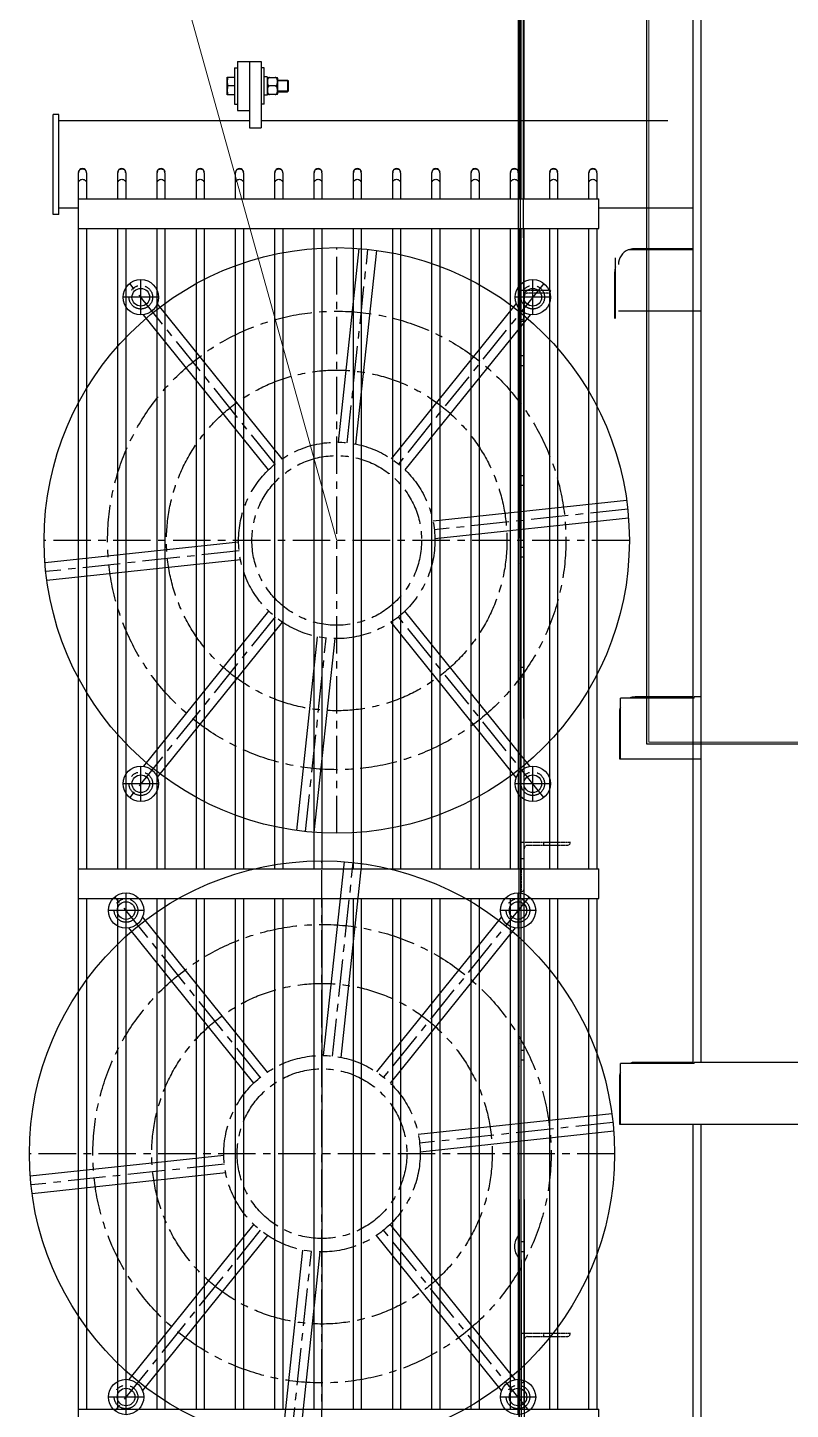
# Model space of a CAD drawing. Extents: x 54056 to 359947, y -41534 to 373650.
# Drawn here: x 82760 to 83537, y -26727 to -25321 of the extents above; entities that cross this region are included whole.
import ezdxf

# ---------------------------------------------------------------- set-up
doc = ezdxf.new("R2010")
doc.units = 0
doc.header["$LTSCALE"] = 3
doc.header["$MEASUREMENT"] = 0
for name, pattern in [('CENTER', [50.8, 31.75, -6.35, 6.35, -6.35]), ('CENTERX2', [20.32, 12.7, -2.54, 2.54, -2.54]), ('HIDDEN', [0.2, 0.1, -0.1])]:
    doc.linetypes.add(name, pattern=pattern)
doc.layers.get('0').update_dxf_attribs({"linetype": 'CONTINUOUS', "lineweight": 30})
for name, color, linetype, lineweight in [('02', 1, 'CONTINUOUS', 18), ('2粗实线', 7, 'CONTINUOUS', 25), ('DIM', 4, 'CONTINUOUS', 20)]:
    doc.layers.add(name, color=color, linetype=linetype, lineweight=lineweight)
for name, color, linetype in [('02___PRT_ALL_AXES', 7, 'CONTINUOUS'), ('1', 6, 'CENTER'), ('DEFAULT_2', 8, 'HIDDEN'), ('ROUNDS', 7, 'CONTINUOUS')]:
    doc.layers.add(name, color=color, linetype=linetype)

# ---------------------------------------------------------------- blocks, each defined once
blk = doc.blocks.new('风机侧视图')
at = {"layer": '1', "color": 1, "linetype": 'CENTERX2', "lineweight": 25}
for p, q in [((-32377.5, -55769.7), (-32377.5, -55173.6)), ((-32366.8, -55372.2), (-32345.7, -55175.3)), ((-32440.3, -55393.8), (-32588.4, -55210)), ((-32577.1, -55242), (-32577.1, -55206)), ((-32166.5, -55210), (-32314.7, -55393.8)), ((-32177.8, -55242), (-32177.8, -55206)), ((-32559.1, -55224), (-32595.1, -55224)), ((-32159.8, -55224), (-32195.8, -55224)), ((-32081.1, -55439.8), (-32278.1, -55460.9)), ((-32079.4, -55471.6), (-32675.5, -55471.6)), ((-32476.9, -55482.3), (-32673.8, -55503.4)), ((-32440.3, -55549.5), (-32588.4, -55733.3)), ((-32166.5, -55733.3), (-32314.7, -55549.5)), ((-32409.3, -55768), (-32388.2, -55571)), ((-32577.1, -55737.3), (-32577.1, -55701.3)), ((-32177.8, -55737.3), (-32177.8, -55701.3)), ((-32559.1, -55719.3), (-32595.1, -55719.3)), ((-32159.8, -55719.3), (-32195.8, -55719.3))]:
    blk.add_line(p, q, dxfattribs=at)
for centre, radius in [((-32577.1, -55224), 12), ((-32177.8, -55224), 12), ((-32377.5, -55471.6), 233.4), ((-32377.5, -55471.6), 173.4), ((-32377.5, -55471.6), 100), ((-32377.5, -55471.6), 86.4), ((-32577.1, -55719.3), 12), ((-32177.8, -55719.3), 12)]:
    blk.add_circle(centre, radius, dxfattribs=at)
at = {"layer": '2粗实线'}
for p, q in [((-32375.8, -55371.6), (-32354.7, -55174.4)), ((-32358, -55373.5), (-32336.8, -55176.3)), ((-32447, -55399.7), (-32574.4, -55241.8)), ((-32433, -55388.5), (-32560.4, -55230.5)), ((-32194.6, -55230.5), (-32322, -55388.4)), ((-32180.6, -55241.8), (-32308, -55399.7)), ((-32082.2, -55430.9), (-32279.4, -55452.1)), ((-32080.3, -55448.8), (-32277.5, -55469.9)), ((-32477.5, -55473.3), (-32674.7, -55494.5)), ((-32475.6, -55491.2), (-32672.7, -55512.3)), ((-32447, -55543.5), (-32574.4, -55701.5)), ((-32180.7, -55701.5), (-32308, -55543.5)), ((-32433, -55554.8), (-32560.4, -55712.7)), ((-32194.6, -55712.8), (-32322, -55554.8)), ((-32418.2, -55766.9), (-32397.1, -55569.7)), ((-32400.4, -55768.8), (-32379.2, -55571.6))]:
    blk.add_line(p, q, dxfattribs=at)
for centre, radius in [((-32377.5, -55471.6), 298.1), ((-32577.1, -55224), 18), ((-32577.1, -55224), 9), ((-32177.8, -55224), 18), ((-32177.8, -55224), 9), ((-32577.1, -55719.3), 18), ((-32177.8, -55719.3), 18), ((-32577.1, -55719.3), 9), ((-32177.8, -55719.3), 9)]:
    blk.add_circle(centre, radius, dxfattribs=at)
blk = doc.blocks.new('10000风机侧视图')
at = {"color": 4, "linetype": 'Continuous'}
blk.add_blockref('风机侧视图', (0, 0), dxfattribs=at)

msp = doc.modelspace()

# ---------------------------------------------------------------- linework, layer by layer
at = {"color": 7, "linetype": 'Continuous'}
for p, q in [((83438.155, -25447.213), (83438.155, -25037.213)), ((83261.341, -26897.213), (83260.085, -25140.013)), ((83261.341, -26897.213), (83260.085, -25140.013)), ((83261.155, -25495.14), (83261.155, -25140.013)), ((82974.155, -25355.14), (82974.155, -25405.14)), ((82974.155, -25355.14), (82998.155, -25355.14)), ((82986.155, -25355.14), (82986.155, -25422.723)), ((82998.155, -25355.14), (82998.155, -25422.723)), ((83004.255, -25370.94), (83004.255, -25389.34)), ((83004.541, -25371.467), (83014.769, -25371.467)), ((83015.055, -25387.651), (83015.055, -25372.629)), ((83024.955, -25374.14), (83024.955, -25386.14)), ((83026.155, -25375.34), (83024.955, -25374.14)), ((83026.155, -25385.24), (83026.155, -25375.04)), ((83014.769, -25388.813), (83004.541, -25388.813)), ((83012.552, -25380.14), (83006.759, -25380.14)), ((83026.155, -25384.94), (83024.955, -25386.14)), ((82974.155, -25405.14), (82986.155, -25405.14)), ((83261.295, -25401.14), (83261.295, -25482.14)), ((82986.155, -25422.723), (82998.155, -25422.723)), ((83438.155, -26137.213), (83438.155, -25447.213)), ((82812.155, -26783.962), (82812.155, -25468.39)), ((82820.155, -25468.39), (82820.155, -25495.14)), ((82852.155, -25495.14), (82852.155, -25468.39)), ((82860.155, -25468.39), (82860.155, -25495.14)), ((82892.155, -25495.14), (82892.155, -25468.39)), ((82900.155, -25468.39), (82900.155, -25495.14)), ((82932.155, -25495.14), (82932.155, -25468.39)), ((82940.155, -25468.39), (82940.155, -25495.14)), ((82972.155, -25495.14), (82972.155, -25468.39)), ((82980.155, -25468.39), (82980.155, -25495.14)), ((83012.155, -25495.14), (83012.155, -25468.39)), ((83020.155, -25468.39), (83020.155, -25495.14)), ((83052.155, -25495.14), (83052.155, -25468.39)), ((83060.155, -25468.39), (83060.155, -25495.14)), ((83092.155, -25495.14), (83092.155, -25468.39)), ((83100.155, -25468.39), (83100.155, -25495.14)), ((83132.155, -25495.14), (83132.155, -25468.39)), ((83140.155, -25468.39), (83140.155, -25495.14)), ((83172.155, -25495.14), (83172.155, -25468.39)), ((83180.155, -25468.39), (83180.155, -25495.14)), ((83212.155, -25495.14), (83212.155, -25468.39)), ((83220.155, -25468.39), (83220.155, -25495.14)), ((83252.155, -25495.14), (83252.155, -25468.39)), ((83260.155, -25468.39), (83260.155, -25495.14)), ((83292.155, -25495.14), (83292.155, -25468.39)), ((83300.155, -25468.39), (83300.155, -25495.14)), ((83332.155, -25495.14), (83332.155, -25468.39)), ((83340.155, -25468.39), (83340.155, -25495.14)), ((83262.295, -25482.14), (83261.295, -25482.14)), ((82812.155, -25495.14), (83342.155, -25495.14)), ((83342.155, -25525.14), (83342.155, -25495.14)), ((82812.155, -25525.14), (83342.155, -25525.14)), ((82820.155, -25525.14), (82820.155, -25895.14)), ((82852.155, -25895.14), (82852.155, -25525.14)), ((82860.155, -25525.14), (82860.155, -25895.14)), ((82892.155, -25895.14), (82892.155, -25525.14)), ((82900.155, -25525.14), (82900.155, -25895.14)), ((82932.155, -25895.14), (82932.155, -25525.14)), ((82940.155, -25525.14), (82940.155, -25895.14)), ((82972.155, -25895.14), (82972.155, -25525.14)), ((82980.155, -25525.14), (82980.155, -25895.14)), ((83012.155, -25895.14), (83012.155, -25525.14)), ((83020.155, -25525.14), (83020.155, -25895.14)), ((83052.155, -25895.14), (83052.155, -25525.14)), ((83060.155, -25525.14), (83060.155, -25895.14)), ((83092.155, -25895.14), (83092.155, -25525.14)), ((83100.155, -25525.14), (83100.155, -25895.14)), ((83132.155, -25895.14), (83132.155, -25525.14)), ((83140.155, -25525.14), (83140.155, -25895.14)), ((83172.155, -25895.14), (83172.155, -25525.14)), ((83180.155, -25525.14), (83180.155, -25895.14)), ((83212.155, -25895.14), (83212.155, -25525.14)), ((83220.155, -25525.14), (83220.155, -25895.14)), ((83252.155, -25895.14), (83252.155, -25525.14)), ((83260.155, -25525.14), (83260.155, -25895.14)), ((83261.155, -25895.14), (83261.155, -25525.14)), ((83292.155, -25895.14), (83292.155, -25525.14)), ((83300.155, -25525.14), (83300.155, -25895.14)), ((83332.155, -25895.14), (83332.155, -25525.14)), ((83340.155, -25525.14), (83340.155, -25895.14)), ((83437.155, -25545.91), (83378.155, -25545.91)), ((83359.295, -25616.837), (83359.295, -25555.005)), ((83438.155, -25547.078), (83372.155, -25547.078)), ((83358.295, -25569.837), (83358.295, -25616.837)), ((83362.155, -25608.91), (83446.155, -25608.91)), ((82820.155, -25657.213), (82820.155, -26177.213)), ((82852.155, -26177.213), (82852.155, -25657.213)), ((82860.155, -25657.213), (82860.155, -26177.213)), ((82892.155, -26177.213), (82892.155, -25657.213)), ((82900.155, -25657.213), (82900.155, -26177.213)), ((82932.155, -26177.213), (82932.155, -25657.213)), ((82940.155, -25657.213), (82940.155, -26177.213)), ((82972.155, -26177.213), (82972.155, -25657.213)), ((82980.155, -25657.213), (82980.155, -26177.213)), ((83012.155, -26177.213), (83012.155, -25657.213)), ((83020.155, -25657.213), (83020.155, -26177.213)), ((83052.155, -26177.213), (83052.155, -25657.213)), ((83060.155, -25657.213), (83060.155, -26177.213)), ((83092.155, -26177.213), (83092.155, -25657.213)), ((83100.155, -25657.213), (83100.155, -26177.213)), ((83132.155, -26177.213), (83132.155, -25657.213)), ((83140.155, -25657.213), (83140.155, -26177.213)), ((83172.155, -26177.213), (83172.155, -25657.213)), ((83180.155, -25657.213), (83180.155, -26177.213)), ((83212.155, -26177.213), (83212.155, -25657.213)), ((83220.155, -25657.213), (83220.155, -26177.213)), ((83252.155, -26177.213), (83252.155, -25657.213)), ((83260.155, -25657.213), (83260.155, -26177.213)), ((83261.155, -26177.213), (83261.155, -25657.213)), ((83292.155, -26177.213), (83292.155, -25657.213)), ((83300.155, -25657.213), (83300.155, -26177.213)), ((83332.155, -26177.213), (83332.155, -25657.213)), ((83340.155, -25657.213), (83340.155, -26177.213)), ((83364.155, -26065.16), (83364.155, -26003.328)), ((83439.155, -26003.328), (83364.155, -26003.328)), ((83438.155, -26002.16), (83379.155, -26002.16)), ((83439.155, -26003.328), (83439.155, -26002.16)), ((83446.155, -26002.16), (83439.155, -26002.16)), ((83363.155, -26018.16), (83363.155, -26065.16)), ((83363.155, -26065.16), (83446.155, -26065.16)), ((83438.155, -26375.38), (83438.155, -26137.213)), ((83266.155, -26150.213), (83263.155, -26150.213)), ((82812.155, -26177.213), (83342.155, -26177.213)), ((83342.155, -26207.213), (83342.155, -26177.213)), ((82812.155, -26207.213), (83342.155, -26207.213)), ((82820.155, -26207.213), (82820.155, -26727.213)), ((82852.155, -26727.213), (82852.155, -26207.213)), ((82860.155, -26207.213), (82860.155, -26727.213)), ((82892.155, -26727.213), (82892.155, -26207.213)), ((82900.155, -26207.213), (82900.155, -26727.213)), ((82932.155, -26727.213), (82932.155, -26207.213)), ((82940.155, -26207.213), (82940.155, -26727.213)), ((82972.155, -26727.213), (82972.155, -26207.213)), ((82980.155, -26207.213), (82980.155, -26727.213)), ((83012.155, -26727.213), (83012.155, -26207.213)), ((83020.155, -26207.213), (83020.155, -26727.213)), ((83052.155, -26727.213), (83052.155, -26207.213)), ((83060.155, -26207.213), (83060.155, -26727.213)), ((83092.155, -26727.213), (83092.155, -26207.213)), ((83100.155, -26207.213), (83100.155, -26727.213)), ((83132.155, -26727.213), (83132.155, -26207.213)), ((83140.155, -26207.213), (83140.155, -26727.213)), ((83172.155, -26727.213), (83172.155, -26207.213)), ((83180.155, -26207.213), (83180.155, -26727.213)), ((83212.155, -26727.213), (83212.155, -26207.213)), ((83220.155, -26207.213), (83220.155, -26727.213)), ((83252.155, -26727.213), (83252.155, -26207.213)), ((83260.155, -26207.213), (83260.155, -26727.213)), ((83261.155, -26727.213), (83261.155, -26207.213)), ((83292.155, -26727.213), (83292.155, -26207.213)), ((83300.155, -26207.213), (83300.155, -26727.213)), ((83332.155, -26727.213), (83332.155, -26207.213)), ((83340.155, -26207.213), (83340.155, -26727.213)), ((83439.155, -26375.38), (83364.155, -26375.38)), ((83364.155, -26437.213), (83364.155, -26375.38)), ((83438.155, -26374.213), (83379.155, -26374.213)), ((84303.155, -26374.213), (83439.155, -26374.213)), ((83439.155, -26375.38), (83439.155, -26374.213)), ((83363.155, -26390.213), (83363.155, -26437.213)), ((83363.155, -26437.213), (84379.155, -26437.213)), ((83438.155, -26912.213), (83438.155, -26437.213)), ((83261.155, -26897.212), (83261.155, -26637.212)), ((83266.155, -26650.213), (83263.155, -26650.213)), ((82812.155, -26727.213), (83342.155, -26727.213)), ((83342.155, -26757.213), (83342.155, -26727.213))]:
    msp.add_line(p, q, dxfattribs=at)
at = {"color": 3, "linetype": 'Continuous'}
for p, q in [((83446.155, -25037.213), (83446.155, -25447.213)), ((83263.354, -26897.213), (83262.01, -25140.013)), ((83263.354, -26897.213), (83262.01, -25140.013)), ((83263.155, -25495.14), (83263.155, -25140.013)), ((83265.01, -25140.013), (83266.354, -26897.213)), ((83265.01, -25140.013), (83266.354, -26897.213)), ((83266.155, -25495.14), (83266.155, -25140.013)), ((83446.155, -25447.213), (83446.155, -26137.213)), ((83263.155, -25895.14), (83263.155, -25525.14)), ((83266.155, -25895.14), (83266.155, -25525.14)), ((83263.155, -26177.213), (83263.155, -25657.213)), ((83266.155, -26177.213), (83266.155, -25657.213)), ((83446.155, -26137.213), (83446.155, -26374.213)), ((83263.155, -26727.213), (83263.155, -26207.213)), ((83266.155, -26727.213), (83266.155, -26207.213)), ((83446.155, -26437.213), (83446.155, -26912.213))]:
    msp.add_line(p, q, dxfattribs=at)
at = {"color": 2, "linetype": 'Continuous'}
for p, q in [((83026.155, -25375.04), (83015.055, -25375.04)), ((83026.155, -25385.24), (83015.055, -25385.24))]:
    msp.add_line(p, q, dxfattribs=at)
at = {"color": 7, "linetype": 'Continuous'}
for centre, radius, start, end in [((83006.759, -25372.629), 2.504, 152.347904, 180), ((83012.552, -25372.629), 2.504, 0, 27.652096), ((83006.759, -25387.651), 2.504, 180, 207.652096), ((83012.552, -25387.651), 2.504, 332.347904, 0), ((82816.046, -25468.391), 3.891, 176.33084, 179.99667), ((82816.073, -25468.392), 3.918, 168.634255, 176.33194), ((82816.237, -25468.392), 3.918, 3.66806, 11.365746), ((82816.264, -25468.391), 3.891, 0.00333, 3.66916), ((82856.046, -25468.391), 3.891, 176.33084, 179.99667), ((82856.073, -25468.392), 3.918, 168.634255, 176.33194), ((82856.237, -25468.392), 3.918, 3.66806, 11.365746), ((82856.264, -25468.391), 3.891, 0.00333, 3.66916), ((82896.046, -25468.391), 3.891, 176.33084, 179.99667), ((82896.073, -25468.392), 3.918, 168.634255, 176.33194), ((82896.237, -25468.392), 3.918, 3.66806, 11.365746), ((82896.264, -25468.391), 3.891, 0.00333, 3.66916), ((82936.046, -25468.391), 3.891, 176.33084, 179.99667), ((82936.073, -25468.392), 3.918, 168.634255, 176.33194), ((82936.237, -25468.392), 3.918, 3.66806, 11.365746), ((82936.264, -25468.391), 3.891, 0.00333, 3.66916), ((82976.046, -25468.391), 3.891, 176.33084, 179.99667), ((82976.073, -25468.392), 3.918, 168.634255, 176.33194), ((82976.237, -25468.392), 3.918, 3.66806, 11.365746), ((82976.264, -25468.391), 3.891, 0.00333, 3.66916), ((83016.046, -25468.391), 3.891, 176.33084, 179.99667), ((83016.073, -25468.392), 3.918, 168.634255, 176.33194), ((83016.237, -25468.392), 3.918, 3.66806, 11.365746), ((83016.264, -25468.391), 3.891, 0.00333, 3.66916), ((83056.046, -25468.391), 3.891, 176.33084, 179.99667), ((83056.073, -25468.392), 3.918, 168.634255, 176.33194), ((83056.237, -25468.392), 3.918, 3.66806, 11.365746), ((83056.264, -25468.391), 3.891, 0.00333, 3.66916), ((83096.046, -25468.391), 3.891, 176.33084, 179.99667), ((83096.073, -25468.392), 3.918, 168.634255, 176.33194), ((83096.237, -25468.392), 3.918, 3.66806, 11.365746), ((83096.264, -25468.391), 3.891, 0.00333, 3.66916), ((83136.046, -25468.391), 3.891, 176.33084, 179.99667), ((83136.073, -25468.392), 3.918, 168.634255, 176.33194), ((83136.237, -25468.392), 3.918, 3.66806, 11.365746), ((83136.264, -25468.391), 3.891, 0.00333, 3.66916), ((83176.046, -25468.391), 3.891, 176.33084, 179.99667), ((83176.073, -25468.392), 3.918, 168.634255, 176.33194), ((83176.237, -25468.392), 3.918, 3.66806, 11.365746), ((83176.264, -25468.391), 3.891, 0.00333, 3.66916), ((83216.046, -25468.391), 3.891, 176.33084, 179.99667), ((83216.073, -25468.392), 3.918, 168.634255, 176.33194), ((83216.237, -25468.392), 3.918, 3.66806, 11.365746), ((83216.264, -25468.391), 3.891, 0.00333, 3.66916), ((83256.046, -25468.391), 3.891, 176.33084, 179.99667), ((83256.073, -25468.392), 3.918, 168.634255, 176.33194), ((83256.237, -25468.392), 3.918, 3.66806, 11.365746), ((83256.264, -25468.391), 3.891, 0.00333, 3.66916), ((83296.046, -25468.391), 3.891, 176.33084, 179.99667), ((83296.073, -25468.392), 3.918, 168.634255, 176.33194), ((83296.237, -25468.392), 3.918, 3.66806, 11.365746), ((83296.264, -25468.391), 3.891, 0.00333, 3.66916), ((83336.046, -25468.391), 3.891, 176.33084, 179.99667), ((83336.073, -25468.392), 3.918, 168.634255, 176.33194), ((83336.237, -25468.392), 3.918, 3.66806, 11.365746), ((83336.264, -25468.391), 3.891, 0.00333, 3.66916), ((83378.155, -25561.91), 16, 90, 111.810424), ((83378.155, -25561.91), 16, 111.810424, 180), ((83374.295, -25569.837), 16, 159.759265, 180), ((83379.155, -26018.16), 16, 90, 111.810424), ((83379.155, -26018.16), 16, 159.759265, 180), ((83379.155, -26390.213), 16, 90, 111.810424), ((83379.155, -26390.213), 16, 159.759265, 180), ((83263.155, -26697.213), 3, 270, 0)]:
    msp.add_arc(centre, radius, start, end, dxfattribs=at)
for points, knots in [([(83006.759, -25371.467), (83006.516, -25371.467), (83006.033, -25371.596), (83005.486, -25372.055), (83005.112, -25372.624), (83004.783, -25373.439), (83004.584, -25374.51), (83004.52, -25375.803), (83004.583, -25377.096), (83004.783, -25378.167), (83005.111, -25378.982), (83005.486, -25379.552), (83006.033, -25380.011), (83006.516, -25380.14), (83006.759, -25380.14)], [0, 0, 0, 0, 0.06831589, 0.13361298, 0.1964227, 0.25790937, 0.37917325, 0.49994446, 0.62072047, 0.74200295, 0.80350716, 0.8663402, 0.93167151, 1, 1, 1, 1]), ([(83012.552, -25380.14), (83012.795, -25380.14), (83013.277, -25380.011), (83013.824, -25379.552), (83014.199, -25378.982), (83014.528, -25378.167), (83014.727, -25377.096), (83014.79, -25375.803), (83014.727, -25374.51), (83014.528, -25373.439), (83014.199, -25372.624), (83013.824, -25372.055), (83013.277, -25371.596), (83012.795, -25371.467), (83012.552, -25371.467)], [0, 0, 0, 0, 0.06831508, 0.13361999, 0.196443, 0.25793888, 0.37921906, 0.50000776, 0.62079657, 0.74207692, 0.80357124, 0.866388, 0.93168733, 1, 1, 1, 1]), ([(83006.759, -25380.14), (83006.516, -25380.14), (83006.033, -25380.269), (83005.486, -25380.728), (83005.111, -25381.298), (83004.783, -25382.113), (83004.584, -25383.184), (83004.52, -25384.477), (83004.584, -25385.77), (83004.783, -25386.841), (83005.112, -25387.656), (83005.486, -25388.226), (83006.033, -25388.684), (83006.516, -25388.813), (83006.759, -25388.813)], [0, 0, 0, 0, 0.06831954, 0.13363892, 0.19647531, 0.25797273, 0.37924939, 0.50003357, 0.62081808, 0.74209453, 0.80358604, 0.86639654, 0.9316918, 1, 1, 1, 1]), ([(83012.552, -25388.813), (83012.795, -25388.813), (83013.277, -25388.684), (83013.824, -25388.226), (83014.199, -25387.656), (83014.528, -25386.841), (83014.727, -25385.77), (83014.79, -25384.477), (83014.727, -25383.184), (83014.528, -25382.113), (83014.199, -25381.298), (83013.825, -25380.728), (83013.277, -25380.269), (83012.795, -25380.14), (83012.552, -25380.14)], [0, 0, 0, 0, 0.06829582, 0.13358371, 0.1963908, 0.25788017, 0.37915389, 0.49993567, 0.6207226, 0.74201401, 0.80351993, 0.86635544, 0.93168065, 1, 1, 1, 1]), ([(82812.155, -25478.772), (82812.155, -25477.916), (82813.008, -25475.92), (82816.155, -25474.703), (82819.303, -25475.92), (82820.155, -25477.916), (82820.155, -25478.772)], [0, 0, 0, 0, 0.21953827, 0.5, 0.78046173, 1, 1, 1, 1]), ([(82812.232, -25467.62), (82812.408, -25466.746), (82813.419, -25465.066), (82816.155, -25464.105), (82818.892, -25465.066), (82819.903, -25466.746), (82820.079, -25467.62)], [0, 0, 0, 0, 0.24913108, 0.5, 0.75086892, 1, 1, 1, 1]), ([(82852.155, -25478.772), (82852.155, -25477.916), (82853.008, -25475.92), (82856.155, -25474.703), (82859.303, -25475.92), (82860.155, -25477.916), (82860.155, -25478.772)], [0, 0, 0, 0, 0.21953827, 0.5, 0.78046173, 1, 1, 1, 1]), ([(82852.232, -25467.62), (82852.408, -25466.746), (82853.419, -25465.066), (82856.155, -25464.105), (82858.892, -25465.066), (82859.903, -25466.746), (82860.079, -25467.62)], [0, 0, 0, 0, 0.24913108, 0.5, 0.75086892, 1, 1, 1, 1]), ([(82892.155, -25478.772), (82892.155, -25477.916), (82893.008, -25475.92), (82896.155, -25474.703), (82899.303, -25475.92), (82900.155, -25477.916), (82900.155, -25478.772)], [0, 0, 0, 0, 0.21953827, 0.5, 0.78046173, 1, 1, 1, 1]), ([(82892.232, -25467.62), (82892.408, -25466.746), (82893.419, -25465.066), (82896.155, -25464.105), (82898.892, -25465.066), (82899.903, -25466.746), (82900.079, -25467.62)], [0, 0, 0, 0, 0.24913108, 0.5, 0.75086892, 1, 1, 1, 1]), ([(82932.155, -25478.772), (82932.155, -25477.916), (82933.008, -25475.92), (82936.155, -25474.703), (82939.303, -25475.92), (82940.155, -25477.916), (82940.155, -25478.772)], [0, 0, 0, 0, 0.21953827, 0.5, 0.78046173, 1, 1, 1, 1]), ([(82932.232, -25467.62), (82932.408, -25466.746), (82933.419, -25465.066), (82936.155, -25464.105), (82938.892, -25465.066), (82939.903, -25466.746), (82940.079, -25467.62)], [0, 0, 0, 0, 0.24913108, 0.5, 0.75086892, 1, 1, 1, 1]), ([(82972.155, -25478.772), (82972.155, -25477.916), (82973.008, -25475.92), (82976.155, -25474.703), (82979.303, -25475.92), (82980.155, -25477.916), (82980.155, -25478.772)], [0, 0, 0, 0, 0.21953827, 0.5, 0.78046173, 1, 1, 1, 1]), ([(82972.232, -25467.62), (82972.408, -25466.746), (82973.419, -25465.066), (82976.155, -25464.105), (82978.892, -25465.066), (82979.903, -25466.746), (82980.079, -25467.62)], [0, 0, 0, 0, 0.24913108, 0.5, 0.75086892, 1, 1, 1, 1]), ([(83012.155, -25478.772), (83012.155, -25477.916), (83013.008, -25475.92), (83016.155, -25474.703), (83019.303, -25475.92), (83020.155, -25477.916), (83020.155, -25478.772)], [0, 0, 0, 0, 0.21953827, 0.5, 0.78046173, 1, 1, 1, 1]), ([(83012.232, -25467.62), (83012.408, -25466.746), (83013.419, -25465.066), (83016.155, -25464.105), (83018.892, -25465.066), (83019.903, -25466.746), (83020.079, -25467.62)], [0, 0, 0, 0, 0.24913108, 0.5, 0.75086892, 1, 1, 1, 1]), ([(83052.155, -25478.772), (83052.155, -25477.916), (83053.008, -25475.92), (83056.155, -25474.703), (83059.303, -25475.92), (83060.155, -25477.916), (83060.155, -25478.772)], [0, 0, 0, 0, 0.21953827, 0.5, 0.78046173, 1, 1, 1, 1]), ([(83052.232, -25467.62), (83052.408, -25466.746), (83053.419, -25465.066), (83056.155, -25464.105), (83058.892, -25465.066), (83059.903, -25466.746), (83060.079, -25467.62)], [0, 0, 0, 0, 0.24913108, 0.5, 0.75086892, 1, 1, 1, 1]), ([(83092.155, -25478.772), (83092.155, -25477.916), (83093.008, -25475.92), (83096.155, -25474.703), (83099.303, -25475.92), (83100.155, -25477.916), (83100.155, -25478.772)], [0, 0, 0, 0, 0.21953827, 0.5, 0.78046173, 1, 1, 1, 1]), ([(83092.232, -25467.62), (83092.408, -25466.746), (83093.419, -25465.066), (83096.155, -25464.105), (83098.892, -25465.066), (83099.903, -25466.746), (83100.079, -25467.62)], [0, 0, 0, 0, 0.24913108, 0.5, 0.75086892, 1, 1, 1, 1]), ([(83132.155, -25478.772), (83132.155, -25477.916), (83133.008, -25475.92), (83136.155, -25474.703), (83139.303, -25475.92), (83140.155, -25477.916), (83140.155, -25478.772)], [0, 0, 0, 0, 0.21953827, 0.5, 0.78046173, 1, 1, 1, 1]), ([(83132.232, -25467.62), (83132.408, -25466.746), (83133.419, -25465.066), (83136.155, -25464.105), (83138.892, -25465.066), (83139.903, -25466.746), (83140.079, -25467.62)], [0, 0, 0, 0, 0.24913108, 0.5, 0.75086892, 1, 1, 1, 1]), ([(83172.155, -25478.772), (83172.155, -25477.916), (83173.008, -25475.92), (83176.155, -25474.703), (83179.303, -25475.92), (83180.155, -25477.916), (83180.155, -25478.772)], [0, 0, 0, 0, 0.21953827, 0.5, 0.78046173, 1, 1, 1, 1]), ([(83172.232, -25467.62), (83172.408, -25466.746), (83173.419, -25465.066), (83176.155, -25464.105), (83178.892, -25465.066), (83179.903, -25466.746), (83180.079, -25467.62)], [0, 0, 0, 0, 0.24913108, 0.5, 0.75086892, 1, 1, 1, 1]), ([(83212.155, -25478.772), (83212.155, -25477.916), (83213.008, -25475.92), (83216.155, -25474.703), (83219.303, -25475.92), (83220.155, -25477.916), (83220.155, -25478.772)], [0, 0, 0, 0, 0.21953827, 0.5, 0.78046173, 1, 1, 1, 1]), ([(83212.232, -25467.62), (83212.408, -25466.746), (83213.419, -25465.066), (83216.155, -25464.105), (83218.892, -25465.066), (83219.903, -25466.746), (83220.079, -25467.62)], [0, 0, 0, 0, 0.24913108, 0.5, 0.75086892, 1, 1, 1, 1]), ([(83252.155, -25478.772), (83252.155, -25477.916), (83253.008, -25475.92), (83256.155, -25474.703), (83259.303, -25475.92), (83260.155, -25477.916), (83260.155, -25478.772)], [0, 0, 0, 0, 0.21953827, 0.5, 0.78046173, 1, 1, 1, 1]), ([(83252.232, -25467.62), (83252.408, -25466.746), (83253.419, -25465.066), (83256.155, -25464.105), (83258.892, -25465.066), (83259.903, -25466.746), (83260.079, -25467.62)], [0, 0, 0, 0, 0.24913108, 0.5, 0.75086892, 1, 1, 1, 1]), ([(83292.155, -25478.772), (83292.155, -25477.916), (83293.008, -25475.92), (83296.155, -25474.703), (83299.303, -25475.92), (83300.155, -25477.916), (83300.155, -25478.772)], [0, 0, 0, 0, 0.21953827, 0.5, 0.78046173, 1, 1, 1, 1]), ([(83292.232, -25467.62), (83292.408, -25466.746), (83293.419, -25465.066), (83296.155, -25464.105), (83298.892, -25465.066), (83299.903, -25466.746), (83300.079, -25467.62)], [0, 0, 0, 0, 0.24913108, 0.5, 0.75086892, 1, 1, 1, 1]), ([(83332.155, -25478.772), (83332.155, -25477.916), (83333.008, -25475.92), (83336.155, -25474.703), (83339.303, -25475.92), (83340.155, -25477.916), (83340.155, -25478.772)], [0, 0, 0, 0, 0.21953827, 0.5, 0.78046173, 1, 1, 1, 1]), ([(83332.232, -25467.62), (83332.408, -25466.746), (83333.419, -25465.066), (83336.155, -25464.105), (83338.892, -25465.066), (83339.903, -25466.746), (83340.079, -25467.62)], [0, 0, 0, 0, 0.24913108, 0.5, 0.75086892, 1, 1, 1, 1])]:
    msp.add_open_spline(points, degree=3, knots=knots, dxfattribs=at)
at = {"layer": '02'}
msp.add_line((82722.47, -24574.675), (83075.206, -25842.82), dxfattribs=at)
at = {"layer": '02___PRT_ALL_AXES', "color": 7, "linetype": 'Continuous'}
for p, q in [((82971.155, -25361.64), (82971.155, -25398.64)), ((82971.155, -25361.64), (82974.155, -25361.64)), ((83001.155, -25361.64), (82998.155, -25361.64)), ((83001.155, -25398.64), (83001.155, -25361.64)), ((82963.655, -25389.14), (82963.655, -25371.14)), ((82963.655, -25371.14), (82971.155, -25371.14)), ((83004.255, -25370.94), (83001.155, -25370.94)), ((83015.055, -25374.14), (83024.955, -25374.14)), ((82971.155, -25389.14), (82963.655, -25389.14)), ((82971.155, -25380.14), (82964.232, -25380.14)), ((83004.255, -25389.34), (83001.155, -25389.34)), ((83015.055, -25386.14), (83024.955, -25386.14)), ((82971.155, -25398.64), (82974.155, -25398.64)), ((83001.155, -25398.64), (82998.155, -25398.64)), ((82786.155, -25511.14), (82786.155, -25409.14)), ((82792.155, -25409.14), (82786.155, -25409.14)), ((82792.155, -25511.14), (82792.155, -25409.14)), ((82986.155, -25415.64), (82792.155, -25415.64)), ((83412.533, -25415.64), (82998.155, -25415.64)), ((82812.155, -25468.39), (82812.155, -25468.14)), ((82820.155, -25468.39), (82820.155, -25468.14)), ((82852.155, -25468.39), (82852.155, -25468.14)), ((82860.155, -25468.39), (82860.155, -25468.14)), ((82892.155, -25468.39), (82892.155, -25468.14)), ((82900.155, -25468.39), (82900.155, -25468.14)), ((82932.155, -25468.39), (82932.155, -25468.14)), ((82940.155, -25468.39), (82940.155, -25468.14)), ((82972.155, -25468.39), (82972.155, -25468.14)), ((82980.155, -25468.39), (82980.155, -25468.14)), ((83012.155, -25468.39), (83012.155, -25468.14)), ((83020.155, -25468.39), (83020.155, -25468.14)), ((83052.155, -25468.39), (83052.155, -25468.14)), ((83060.155, -25468.39), (83060.155, -25468.14)), ((83092.155, -25468.39), (83092.155, -25468.14)), ((83100.155, -25468.39), (83100.155, -25468.14)), ((83132.155, -25468.39), (83132.155, -25468.14)), ((83140.155, -25468.39), (83140.155, -25468.14)), ((83172.155, -25468.39), (83172.155, -25468.14)), ((83180.155, -25468.39), (83180.155, -25468.14)), ((83212.155, -25468.39), (83212.155, -25468.14)), ((83220.155, -25468.39), (83220.155, -25468.14)), ((83252.155, -25468.39), (83252.155, -25468.14)), ((83260.155, -25468.39), (83260.155, -25468.14)), ((83292.155, -25468.39), (83292.155, -25468.14)), ((83300.155, -25468.39), (83300.155, -25468.14)), ((83332.155, -25468.39), (83332.155, -25468.14)), ((83340.155, -25468.39), (83340.155, -25468.14)), ((82792.155, -25511.14), (82786.155, -25511.14)), ((82812.155, -25504.64), (82792.155, -25504.64)), ((83438.155, -25504.64), (83342.155, -25504.64)), ((83263.155, -25609.64), (83266.155, -25609.64)), ((83263.155, -25619.64), (83266.155, -25619.64)), ((83263.155, -25654.64), (83266.155, -25654.64)), ((83263.155, -25664.64), (83266.155, -25664.64)), ((83263.155, -25776.713), (83266.155, -25776.713)), ((83263.155, -25786.713), (83266.155, -25786.713)), ((83263.155, -25849.64), (83266.155, -25849.64)), ((83263.155, -25859.64), (83266.155, -25859.64)), ((83263.155, -25971.713), (83266.155, -25971.713)), ((83263.155, -25981.713), (83266.155, -25981.713)), ((83263.155, -26166.713), (83266.155, -26166.713)), ((83263.155, -26176.713), (83266.155, -26176.713)), ((83263.155, -26361.713), (83266.155, -26361.713)), ((83263.155, -26371.713), (83266.155, -26371.713)), ((83263.155, -26556.713), (83266.155, -26556.713)), ((83263.155, -26556.713), (83266.155, -26556.713)), ((83263.155, -26566.713), (83266.155, -26566.713)), ((83263.155, -26566.713), (83266.155, -26566.713))]:
    msp.add_line(p, q, dxfattribs=at)
for centre, radius, start, end in [((82816.155, -25468.14), 4, 0, 180), ((82856.155, -25468.14), 4, 0, 180), ((82896.155, -25468.14), 4, 0, 180), ((82936.155, -25468.14), 4, 0, 180), ((82976.155, -25468.14), 4, 0, 180), ((83016.155, -25468.14), 4, 0, 180), ((83056.155, -25468.14), 4, 0, 180), ((83096.155, -25468.14), 4, 0, 180), ((83136.155, -25468.14), 4, 0, 180), ((83176.155, -25468.14), 4, 0, 180), ((83216.155, -25468.14), 4, 0, 180), ((83256.155, -25468.14), 4, 0, 180), ((83296.155, -25468.14), 4, 0, 180), ((83336.155, -25468.14), 4, 0, 180), ((83273.055, -25614.64), 16.9, 134.76027, 139.828838), ((83273.055, -25614.64), 16.9, 220.171162, 225.23973), ((83273.055, -25659.64), 16.9, 134.76027, 139.828838), ((83273.055, -25659.64), 16.9, 220.171162, 225.23973), ((83273.055, -25781.713), 16.9, 134.76027, 139.828838), ((83273.055, -25781.713), 16.9, 220.171162, 225.23973), ((83273.055, -25854.64), 16.9, 134.76027, 139.828838), ((83273.055, -25854.64), 16.9, 220.171162, 225.23973), ((83273.055, -25976.713), 16.9, 134.76027, 139.828838), ((83273.055, -25976.713), 16.9, 220.171162, 225.23973), ((83273.055, -26171.713), 16.9, 134.76027, 139.828838), ((83273.055, -26366.713), 16.9, 134.76027, 139.828838), ((83273.055, -26366.713), 16.9, 220.171162, 225.23973), ((83273.055, -26561.713), 16.9, 134.76027, 225.23973), ((83273.055, -26561.713), 16.9, 134.76027, 139.828838), ((83273.055, -26561.713), 16.9, 220.171162, 225.23973)]:
    msp.add_arc(centre, radius, start, end, dxfattribs=at)
for points in [[(82964.232, -25371.14), (82963.88, -25372.611), (82963.655, -25374.128), (82963.655, -25375.64)], [(82963.655, -25375.64), (82963.655, -25377.152), (82963.88, -25378.669), (82964.232, -25380.14)], [(82964.232, -25380.14), (82963.88, -25381.611), (82963.655, -25383.128), (82963.655, -25384.64)], [(82963.655, -25384.64), (82963.655, -25386.152), (82963.88, -25387.669), (82964.232, -25389.14)]]:
    msp.add_open_spline(points, degree=3, dxfattribs=at)
at = {"layer": 'DEFAULT_2', "color": 8, "linetype": 'HIDDEN'}
for p, q in [((83313.155, -26150.213), (83266.155, -26150.213)), ((83286.155, -26153.213), (83286.155, -26150.213)), ((83269.655, -26153.213), (83310.155, -26153.213)), ((83263.155, -26177.213), (83263.155, -26200.213)), ((83266.155, -26197.213), (83266.155, -26177.213)), ((83313.155, -26650.213), (83266.155, -26650.213)), ((83269.655, -26653.213), (83310.155, -26653.213)), ((83286.155, -26653.213), (83286.155, -26650.213))]:
    msp.add_line(p, q, dxfattribs=at)
for centre, radius, start, end in [((83310.155, -26150.213), 3, 270, 0), ((83269.655, -26156.713), 3.5, 90, 180), ((83263.155, -26197.213), 3, 270, 0), ((83269.655, -26656.713), 3.5, 90, 180), ((83310.155, -26650.213), 3, 270, 0)]:
    msp.add_arc(centre, radius, start, end, dxfattribs=at)
at = {"layer": 'DIM', "color": 2}
msp.add_lwpolyline([(83393.155, -25132.213), (84349.155, -25132.213), (84349.155, -26048.213), (83393.155, -26048.213)], close=True, dxfattribs=at)
at = {"layer": 'ROUNDS', "color": 8, "linetype": 'HIDDEN'}
for p, q in [((83263.155, -25618.14), (83263.155, -25588.14)), ((83266.155, -25588.14), (83293.155, -25588.14)), ((83266.155, -25594.64), (83266.155, -25615.14)), ((83290.155, -25591.14), (83269.655, -25591.14))]:
    msp.add_line(p, q, dxfattribs=at)
at = {"layer": 'ROUNDS', "color": 7, "linetype": 'Continuous'}
msp.add_line((83263.155, -25588.14), (83266.155, -25588.14), dxfattribs=at)
msp.add_lwpolyline([(83391.155, -25130.213), (84351.155, -25130.213), (84351.155, -26050.213), (83391.155, -26050.213)], close=True, dxfattribs=at)
at = {"layer": 'ROUNDS', "color": 8, "linetype": 'HIDDEN'}
for centre, radius, start, end in [((83290.155, -25588.14), 3, 270, 0), ((83269.655, -25594.64), 3.5, 90, 180), ((83263.155, -25615.14), 3, 270, 0)]:
    msp.add_arc(centre, radius, start, end, dxfattribs=at)

# ---------------------------------------------------------------- block references
at = {"color": 4, "linetype": 'Continuous'}
for p in [(115452.691, 29628.795), (115437.641, 29004.402)]:
    msp.add_blockref('10000风机侧视图', p, dxfattribs=at)

doc.saveas('drawing.dxf')
